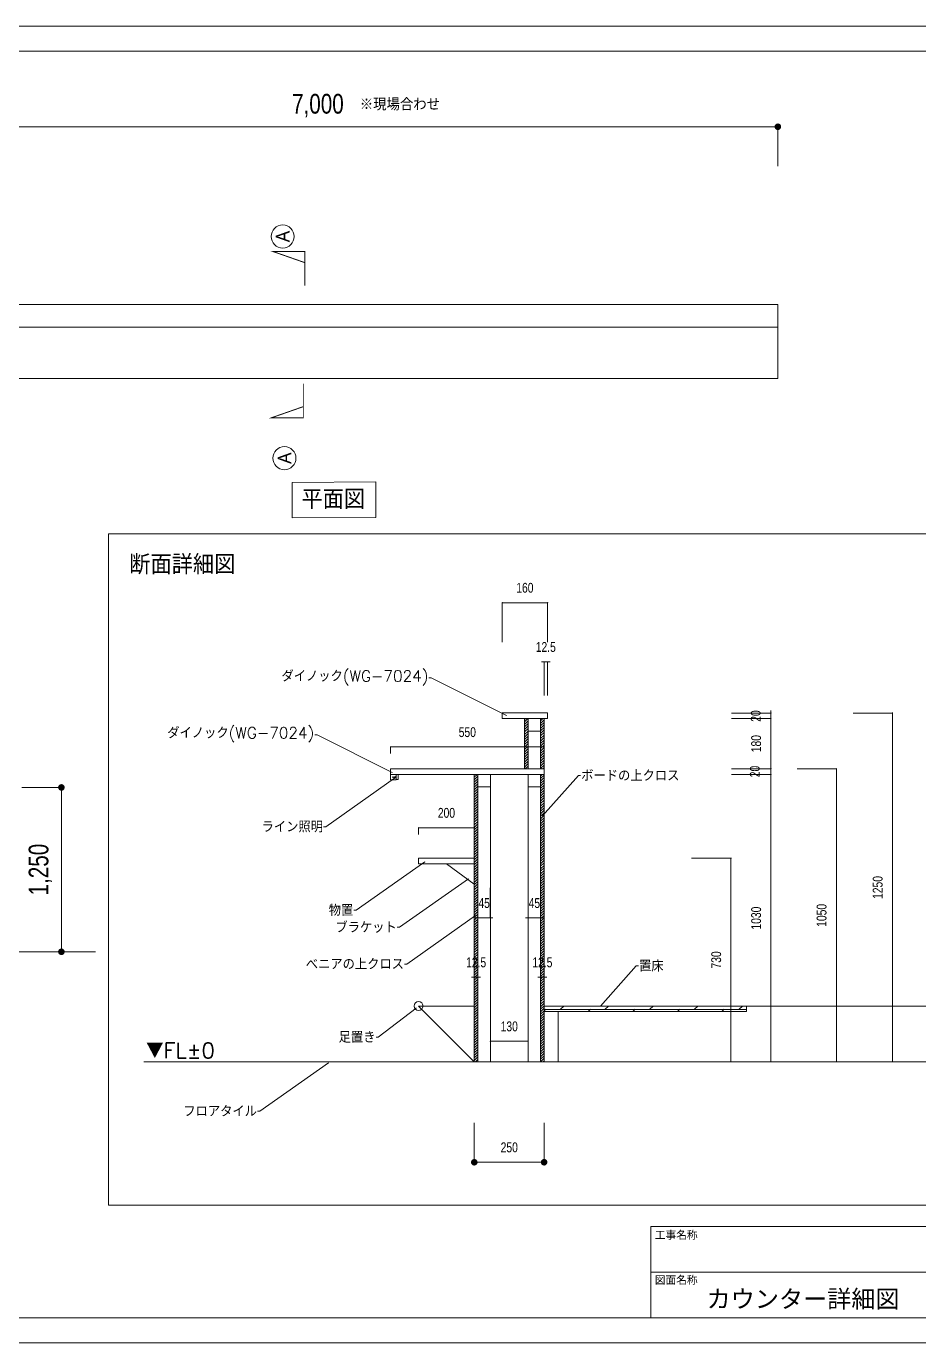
# Model space of a CAD drawing. Header units: millimetres. Extents: x -472210 to 610932, y -1721835 to -571782.
# Drawn here: x 553839 to 560630, y -1708993 to -1698981 of the extents above; entities that cross this region are included whole.
import ezdxf
from ezdxf import colors
from ezdxf.entities.mleader import LeaderData, LeaderLine
from ezdxf.enums import TextEntityAlignment as Align
from ezdxf.math import Vec2, Vec3

# ---------------------------------------------------------------- set-up
doc = ezdxf.new("R2010")
doc.units = ezdxf.units.MM
doc.header["$LTSCALE"] = 400
doc.layers.get('0').update_dxf_attribs({"lineweight": 5})
doc.layers.add('_0-0_0', color=7, linetype='Continuous', lineweight=5)
doc.styles.add('AIDRAW_TXT_STYLE', font='simplex.shx', dxfattribs={"height": 200, "bigfont": 'extfont2.shx'})
doc.styles.add('gothic', font='MS PGothic.ttf', dxfattribs={"width": 0.8})
doc.styles.get("Standard").update_dxf_attribs({"font": 'simplex.shx', "bigfont": 'extfont2.shx'})
doc.styles.add('メイリオ', font='')
doc.styles.add('丸ゴシック', font='HGRSMP.TTF')
doc.styles.get('メイリオ').set_extended_font_data('Meiryo')
doc.dimstyles.new('外構300', dxfattribs={"dimtxt": 150, "dimasz": 50, "dimexe": 0, "dimexo": 200, "dimgap": 75, "dimtad": 1, "dimdec": 0, "dimzin": 12, "dimdsep": 46, "dimlunit": 6, "dimtxsty": 'gothic', "dimblk": 'DOT', "dimcen": 0, "dimclrd": 256, "dimclre": 256, "dimclrt": 256, "dimadec": 0, "dimazin": 0, "dimtfac": 1, "dimtdec": 0, "dimtix": 1, "dimtmove": 2, "dimatfit": 3, "dimldrblk": 'DOT', "dimfxl": 300, "dimfxlon": 1, "dimtolj": 1, "dimtzin": 12, "dimlwd": -1, "dimlwe": -1, "dimarcsym": 0})
pattern_1 = [(45, (-699235.009, 1863419.842), (-9.53145831, 9.53145831), [])]

# ---------------------------------------------------------------- blocks, each defined once
blk = doc.blocks.new('_Dot')
at = {"color": 0, "linetype": 'ByBlock', "lineweight": -2}
blk.add_line((-0.5, 0), (-1, 0), dxfattribs=at)
at = {"color": 0, "linetype": 'ByBlock', "const_width": 0.5}
blk.add_lwpolyline([(-0.25, 0, 1), (0.25, 0, 1)], format="xyb", close=True, dxfattribs=at)
blk = doc.blocks.new('*D375')
at = {"layer": '_0-0_0', "transparency": 16777216}
for p, q in [((553806, -1704770), (554106, -1704770)), ((554106, -1704820), (554106, -1705970)), ((553806, -1706020), (554106, -1706020))]:
    blk.add_line(p, q, dxfattribs=at)
at = {"layer": 'Defpoints', "color": 0, "transparency": 16777216}
for p in [(552776, -1704770), (552776, -1706020), (554106, -1706020)]:
    blk.add_point(p, dxfattribs=at)
at = {"layer": '_0-0_0', "transparency": 16777216, "xscale": 50, "yscale": 50, "zscale": 50}
for p, rotation in [((554106, -1704770), 90), ((554106, -1706020), 270)]:
    blk.add_blockref('_Dot', p, dxfattribs=dict(at, rotation=rotation))
at = {"layer": '_0-0_0', "transparency": 16777216, "insert": (553946, -1705395), "char_height": 150, "attachment_point": 5, "rotation": 90, "style": 'gothic'}
blk.add_mtext('\\A1;1,250', dxfattribs=at)
blk = doc.blocks.new('*D378')
at = {"layer": '_0-0_0', "transparency": 16777216}
for p, q in [((560130, -1704204), (560430, -1704204)), ((560430, -1704214), (560430, -1706847)), ((560130, -1706857), (560430, -1706857))]:
    blk.add_line(p, q, dxfattribs=at)
at = {"layer": 'Defpoints', "color": 0, "transparency": 16777216}
for p in [(557607, -1704204), (557607, -1706857), (560430, -1706857)]:
    blk.add_point(p, dxfattribs=at)
at = {"layer": '_0-0_0', "transparency": 16777216, "xscale": 10, "yscale": 10, "zscale": 10}
for p, rotation in [((560430, -1704204), 90), ((560430, -1706857), 270)]:
    blk.add_blockref('_Dot', p, dxfattribs=dict(at, rotation=rotation))
at = {"layer": '_0-0_0', "transparency": 16777216, "insert": (560318, -1705531), "char_height": 75, "attachment_point": 5, "rotation": 90, "style": 'gothic'}
blk.add_mtext('\\A1;1250', dxfattribs=at)
blk = doc.blocks.new('*D379')
at = {"layer": '_0-0_0', "transparency": 16777216}
for p, q in [((559704, -1704628), (560004, -1704628)), ((560004, -1704638), (560004, -1706847)), ((559704, -1706857), (560004, -1706857))]:
    blk.add_line(p, q, dxfattribs=at)
at = {"layer": 'Defpoints', "color": 0, "transparency": 16777216}
for p in [(558121, -1704628), (558095, -1706857), (560004, -1706857)]:
    blk.add_point(p, dxfattribs=at)
at = {"layer": '_0-0_0', "transparency": 16777216, "xscale": 10, "yscale": 10, "zscale": 10}
for p, rotation in [((560004, -1704628), 90), ((560004, -1706857), 270)]:
    blk.add_blockref('_Dot', p, dxfattribs=dict(at, rotation=rotation))
at = {"layer": '_0-0_0', "transparency": 16777216, "insert": (559891, -1705743), "char_height": 75, "attachment_point": 5, "rotation": 90, "style": 'gothic'}
blk.add_mtext('\\A1;1050', dxfattribs=at)
blk = doc.blocks.new('*D380')
at = {"layer": '_0-0_0', "transparency": 16777216}
for p, q in [((557248, -1707321), (557248, -1707621)), ((557779, -1707321), (557779, -1707621)), ((557729, -1707621), (557298, -1707621))]:
    blk.add_line(p, q, dxfattribs=at)
at = {"layer": 'Defpoints', "color": 0, "transparency": 16777216}
for p in [(557248, -1706531), (557779, -1706531), (557248, -1707621)]:
    blk.add_point(p, dxfattribs=at)
at = {"layer": '_0-0_0', "transparency": 16777216, "xscale": 50, "yscale": 50, "zscale": 50, "rotation": 180}
blk.add_blockref('_Dot', (557248, -1707621), dxfattribs=at)
at = {"layer": '_0-0_0', "transparency": 16777216, "xscale": 50, "yscale": 50, "zscale": 50}
blk.add_blockref('_Dot', (557779, -1707621), dxfattribs=at)
at = {"layer": '_0-0_0', "transparency": 16777216, "insert": (557514, -1707508), "char_height": 75, "attachment_point": 5, "style": 'gothic'}
blk.add_mtext('\\A1;250', dxfattribs=at)
blk = doc.blocks.new('*D382')
at = {"layer": '_0-0_0', "transparency": 16777216}
for p, q in [((557248, -1705913), (557248, -1706213)), ((557275, -1705913), (557275, -1706213)), ((557238, -1706213), (557228, -1706213)), ((557248, -1706213), (557275, -1706213)), ((557285, -1706213), (557295, -1706213))]:
    blk.add_line(p, q, dxfattribs=at)
at = {"layer": 'Defpoints', "color": 0, "transparency": 16777216}
for p in [(557248, -1705505), (557275, -1705505), (557275, -1706213)]:
    blk.add_point(p, dxfattribs=at)
at = {"layer": '_0-0_0', "transparency": 16777216, "xscale": 10, "yscale": 10, "zscale": 10}
blk.add_blockref('_Dot', (557248, -1706213), dxfattribs=at)
at = {"layer": '_0-0_0', "transparency": 16777216, "xscale": 10, "yscale": 10, "zscale": 10, "rotation": 180}
blk.add_blockref('_Dot', (557275, -1706213), dxfattribs=at)
at = {"layer": '_0-0_0', "transparency": 16777216, "insert": (557262, -1706101), "char_height": 75, "attachment_point": 5, "style": 'gothic'}
blk.add_mtext('\\A1;12.5', dxfattribs=at)
blk = doc.blocks.new('*D383')
at = {"layer": '_0-0_0', "transparency": 16777216}
for p, q in [((557752, -1705913), (557752, -1706213)), ((557779, -1705913), (557779, -1706213)), ((557742, -1706213), (557732, -1706213)), ((557752, -1706213), (557779, -1706213)), ((557789, -1706213), (557799, -1706213))]:
    blk.add_line(p, q, dxfattribs=at)
at = {"layer": 'Defpoints', "color": 0, "transparency": 16777216}
for p in [(557752, -1705505), (557779, -1705505), (557779, -1706213)]:
    blk.add_point(p, dxfattribs=at)
at = {"layer": '_0-0_0', "transparency": 16777216, "xscale": 10, "yscale": 10, "zscale": 10}
blk.add_blockref('_Dot', (557752, -1706213), dxfattribs=at)
at = {"layer": '_0-0_0', "transparency": 16777216, "xscale": 10, "yscale": 10, "zscale": 10, "rotation": 180}
blk.add_blockref('_Dot', (557779, -1706213), dxfattribs=at)
at = {"layer": '_0-0_0', "transparency": 16777216, "insert": (557766, -1706101), "char_height": 75, "attachment_point": 5, "style": 'gothic'}
blk.add_mtext('\\A1;12.5', dxfattribs=at)
blk = doc.blocks.new('*D384')
at = {"layer": '_0-0_0', "transparency": 16777216}
for p, q in [((557275, -1705534), (557275, -1705763)), ((557370, -1705534), (557370, -1705763)), ((557265, -1705763), (557255, -1705763)), ((557275, -1705763), (557370, -1705763)), ((557380, -1705763), (557390, -1705763))]:
    blk.add_line(p, q, dxfattribs=at)
at = {"layer": 'Defpoints', "color": 0, "transparency": 16777216}
for p in [(557275, -1705334), (557370, -1705334), (557370, -1705763)]:
    blk.add_point(p, dxfattribs=at)
at = {"layer": '_0-0_0', "transparency": 16777216, "xscale": 10, "yscale": 10, "zscale": 10}
blk.add_blockref('_Dot', (557275, -1705763), dxfattribs=at)
at = {"layer": '_0-0_0', "transparency": 16777216, "xscale": 10, "yscale": 10, "zscale": 10, "rotation": 180}
blk.add_blockref('_Dot', (557370, -1705763), dxfattribs=at)
at = {"layer": '_0-0_0', "transparency": 16777216, "insert": (557323, -1705650), "char_height": 75, "attachment_point": 5, "style": 'gothic'}
blk.add_mtext('\\A1;45', dxfattribs=at)
blk = doc.blocks.new('*D385')
at = {"layer": '_0-0_0', "transparency": 16777216}
for p, q in [((557657, -1705534), (557657, -1705763)), ((557752, -1705534), (557752, -1705763)), ((557647, -1705763), (557637, -1705763)), ((557657, -1705763), (557752, -1705763)), ((557762, -1705763), (557772, -1705763))]:
    blk.add_line(p, q, dxfattribs=at)
at = {"layer": 'Defpoints', "color": 0, "transparency": 16777216}
for p in [(557657, -1705334), (557752, -1705334), (557752, -1705763)]:
    blk.add_point(p, dxfattribs=at)
at = {"layer": '_0-0_0', "transparency": 16777216, "xscale": 10, "yscale": 10, "zscale": 10}
blk.add_blockref('_Dot', (557657, -1705763), dxfattribs=at)
at = {"layer": '_0-0_0', "transparency": 16777216, "xscale": 10, "yscale": 10, "zscale": 10, "rotation": 180}
blk.add_blockref('_Dot', (557752, -1705763), dxfattribs=at)
at = {"layer": '_0-0_0', "transparency": 16777216, "insert": (557705, -1705650), "char_height": 75, "attachment_point": 5, "style": 'gothic'}
blk.add_mtext('\\A1;45', dxfattribs=at)
blk = doc.blocks.new('*D386')
at = {"layer": '_0-0_0', "transparency": 16777216}
blk.add_line((557380, -1706701), (557647, -1706701), dxfattribs=at)
at = {"layer": 'Defpoints', "color": 0, "transparency": 16777216}
for p in [(557657, -1706701), (557370, -1706857), (557657, -1706857)]:
    blk.add_point(p, dxfattribs=at)
at = {"layer": '_0-0_0', "transparency": 16777216, "xscale": 10, "yscale": 10, "zscale": 10, "rotation": 180}
blk.add_blockref('_Dot', (557370, -1706701), dxfattribs=at)
at = {"layer": '_0-0_0', "transparency": 16777216, "xscale": 10, "yscale": 10, "zscale": 10}
blk.add_blockref('_Dot', (557657, -1706701), dxfattribs=at)
at = {"layer": '_0-0_0', "transparency": 16777216, "insert": (557514, -1706588), "char_height": 75, "attachment_point": 5, "style": 'gothic'}
blk.add_mtext('\\A1;130', dxfattribs=at)
blk = doc.blocks.new('*D381')
at = {"layer": '_0-0_0', "transparency": 16777216}
for p, q in [((557769, -1703815), (557759, -1703815)), ((557779, -1703930), (557779, -1703815)), ((557779, -1703815), (557806, -1703815)), ((557806, -1703930), (557806, -1703815)), ((557816, -1703815), (557826, -1703815))]:
    blk.add_line(p, q, dxfattribs=at)
at = {"layer": 'Defpoints', "color": 0, "transparency": 16777216}
for p in [(557806, -1703815), (557779, -1704130), (557806, -1704130)]:
    blk.add_point(p, dxfattribs=at)
at = {"layer": '_0-0_0', "transparency": 16777216, "xscale": 10, "yscale": 10, "zscale": 10}
blk.add_blockref('_Dot', (557779, -1703815), dxfattribs=at)
at = {"layer": '_0-0_0', "transparency": 16777216, "xscale": 10, "yscale": 10, "zscale": 10, "rotation": 180}
blk.add_blockref('_Dot', (557806, -1703815), dxfattribs=at)
at = {"layer": '_0-0_0', "transparency": 16777216, "insert": (557792, -1703702), "char_height": 75, "attachment_point": 5, "style": 'gothic'}
blk.add_mtext('\\A1;12.5', dxfattribs=at)
blk = doc.blocks.new('*D387')
at = {"layer": '_0-0_0', "transparency": 16777216}
for p, q in [((559205, -1704204), (559505, -1704204)), ((559205, -1704246), (559505, -1704246)), ((559505, -1704194), (559505, -1704184)), ((559505, -1704204), (559505, -1704246)), ((559505, -1704256), (559505, -1704266))]:
    blk.add_line(p, q, dxfattribs=at)
at = {"layer": 'Defpoints', "color": 0, "transparency": 16777216}
for p in [(557319, -1704204), (557319, -1704246), (559505, -1704246)]:
    blk.add_point(p, dxfattribs=at)
at = {"layer": '_0-0_0', "transparency": 16777216, "xscale": 10, "yscale": 10, "zscale": 10}
for p, rotation in [((559505, -1704204), 270), ((559505, -1704246), 90)]:
    blk.add_blockref('_Dot', p, dxfattribs=dict(at, rotation=rotation))
at = {"layer": '_0-0_0', "transparency": 16777216, "insert": (559390, -1704227), "char_height": 75, "attachment_point": 5, "rotation": 90, "style": 'gothic'}
blk.add_mtext('\\A1;20', dxfattribs=at)
blk = doc.blocks.new('*D388')
at = {"layer": '_0-0_0', "transparency": 16777216}
for p, q in [((559205, -1704246), (559505, -1704246)), ((559505, -1704256), (559505, -1704618)), ((559205, -1704628), (559505, -1704628))]:
    blk.add_line(p, q, dxfattribs=at)
at = {"layer": 'Defpoints', "color": 0, "transparency": 16777216}
for p in [(557319, -1704246), (557266, -1704628), (559505, -1704628)]:
    blk.add_point(p, dxfattribs=at)
at = {"layer": '_0-0_0', "transparency": 16777216, "xscale": 10, "yscale": 10, "zscale": 10}
for p, rotation in [((559505, -1704246), 90), ((559505, -1704628), 270)]:
    blk.add_blockref('_Dot', p, dxfattribs=dict(at, rotation=rotation))
at = {"layer": '_0-0_0', "transparency": 16777216, "insert": (559393, -1704437), "char_height": 75, "attachment_point": 5, "rotation": 90, "style": 'gothic'}
blk.add_mtext('\\A1;180', dxfattribs=at)
blk = doc.blocks.new('*D389')
at = {"layer": '_0-0_0', "transparency": 16777216}
for p, q in [((559205, -1704628), (559505, -1704628)), ((559505, -1704618), (559505, -1704608)), ((559505, -1704628), (559505, -1704671)), ((559205, -1704671), (559505, -1704671)), ((559505, -1704681), (559505, -1704691))]:
    blk.add_line(p, q, dxfattribs=at)
at = {"layer": 'Defpoints', "color": 0, "transparency": 16777216}
for p in [(557266, -1704628), (557279, -1704671), (559505, -1704671)]:
    blk.add_point(p, dxfattribs=at)
at = {"layer": '_0-0_0', "transparency": 16777216, "xscale": 10, "yscale": 10, "zscale": 10}
for p, rotation in [((559505, -1704628), 270), ((559505, -1704671), 90)]:
    blk.add_blockref('_Dot', p, dxfattribs=dict(at, rotation=rotation))
at = {"layer": '_0-0_0', "transparency": 16777216, "insert": (559383, -1704649), "char_height": 75, "attachment_point": 5, "rotation": 90, "style": 'gothic'}
blk.add_mtext('\\A1;20', dxfattribs=at)
blk = doc.blocks.new('*D390')
at = {"layer": '_0-0_0', "transparency": 16777216}
for p, q in [((559205, -1704671), (559505, -1704671)), ((559505, -1704681), (559505, -1706847)), ((559205, -1706857), (559505, -1706857))]:
    blk.add_line(p, q, dxfattribs=at)
at = {"layer": 'Defpoints', "color": 0, "transparency": 16777216}
for p in [(557279, -1704671), (557293, -1706857), (559505, -1706857)]:
    blk.add_point(p, dxfattribs=at)
at = {"layer": '_0-0_0', "transparency": 16777216, "xscale": 10, "yscale": 10, "zscale": 10}
for p, rotation in [((559505, -1704671), 90), ((559505, -1706857), 270)]:
    blk.add_blockref('_Dot', p, dxfattribs=dict(at, rotation=rotation))
at = {"layer": '_0-0_0', "transparency": 16777216, "insert": (559393, -1705764), "char_height": 75, "attachment_point": 5, "rotation": 90, "style": 'gothic'}
blk.add_mtext('\\A1;1030', dxfattribs=at)
blk = doc.blocks.new('丸記号')
at = {"transparency": 16777216}
blk.add_circle((0, 0), 125, dxfattribs=at)
at = {"transparency": 16777216, "style": '丸ゴシック'}
blk.add_attdef('記号', text='', height=150, dxfattribs=at).set_placement((0, 0), align=Align.MIDDLE)
blk = doc.blocks.new('*D391')
at = {"layer": '_0-0_0', "transparency": 16777216}
for p, q in [((557461, -1703665), (557461, -1703365)), ((557796, -1703365), (557471, -1703365)), ((557806, -1703665), (557806, -1703365))]:
    blk.add_line(p, q, dxfattribs=at)
at = {"layer": 'Defpoints', "color": 0, "transparency": 16777216}
for p in [(557461, -1703365), (557461, -1704204), (557806, -1704204)]:
    blk.add_point(p, dxfattribs=at)
at = {"layer": '_0-0_0', "transparency": 16777216, "xscale": 10, "yscale": 10, "zscale": 10, "rotation": 180}
blk.add_blockref('_Dot', (557461, -1703365), dxfattribs=at)
at = {"layer": '_0-0_0', "transparency": 16777216, "xscale": 10, "yscale": 10, "zscale": 10}
blk.add_blockref('_Dot', (557806, -1703365), dxfattribs=at)
at = {"layer": '_0-0_0', "transparency": 16777216, "insert": (557633, -1703252), "char_height": 75, "attachment_point": 5, "style": 'gothic'}
blk.add_mtext('\\A1;160', dxfattribs=at)
blk = doc.blocks.new('*D392')
at = {"layer": '_0-0_0', "transparency": 16777216}
for p, q in [((558901, -1705308), (559201, -1705308)), ((559201, -1705318), (559201, -1706847)), ((558901, -1706857), (559201, -1706857))]:
    blk.add_line(p, q, dxfattribs=at)
at = {"layer": 'Defpoints', "color": 0, "transparency": 16777216}
for p in [(557248, -1705308), (557248, -1706857), (559201, -1706857)]:
    blk.add_point(p, dxfattribs=at)
at = {"layer": '_0-0_0', "transparency": 16777216, "xscale": 10, "yscale": 10, "zscale": 10}
for p, rotation in [((559201, -1705308), 90), ((559201, -1706857), 270)]:
    blk.add_blockref('_Dot', p, dxfattribs=dict(at, rotation=rotation))
at = {"layer": '_0-0_0', "transparency": 16777216, "insert": (559089, -1706082), "char_height": 75, "attachment_point": 5, "rotation": 90, "style": 'gothic'}
blk.add_mtext('\\A1;730', dxfattribs=at)
blk = doc.blocks.new('*D393')
at = {"layer": '_0-0_0', "transparency": 16777216}
for p, q in [((556611, -1704512), (556611, -1704462)), ((556621, -1704462), (557769, -1704462)), ((557779, -1704512), (557779, -1704462))]:
    blk.add_line(p, q, dxfattribs=at)
at = {"layer": 'Defpoints', "color": 0, "transparency": 16777216}
for p in [(557779, -1704462), (556611, -1706423), (557779, -1706423)]:
    blk.add_point(p, dxfattribs=at)
at = {"layer": '_0-0_0', "transparency": 16777216, "xscale": 10, "yscale": 10, "zscale": 10, "rotation": 180}
blk.add_blockref('_Dot', (556611, -1704462), dxfattribs=at)
at = {"layer": '_0-0_0', "transparency": 16777216, "xscale": 10, "yscale": 10, "zscale": 10}
blk.add_blockref('_Dot', (557779, -1704462), dxfattribs=at)
at = {"layer": '_0-0_0', "transparency": 16777216, "insert": (557195, -1704350), "char_height": 75, "attachment_point": 5, "style": 'gothic'}
blk.add_mtext('\\A1;550', dxfattribs=at)
blk = doc.blocks.new('*D394')
at = {"layer": '_0-0_0', "transparency": 16777216}
for p, q in [((556824, -1705127), (556824, -1705077)), ((556834, -1705077), (557238, -1705077)), ((557248, -1705127), (557248, -1705077))]:
    blk.add_line(p, q, dxfattribs=at)
at = {"layer": 'Defpoints', "color": 0, "transparency": 16777216}
for p in [(557248, -1705077), (556824, -1706161), (557248, -1706161)]:
    blk.add_point(p, dxfattribs=at)
at = {"layer": '_0-0_0', "transparency": 16777216, "xscale": 10, "yscale": 10, "zscale": 10, "rotation": 180}
blk.add_blockref('_Dot', (556824, -1705077), dxfattribs=at)
at = {"layer": '_0-0_0', "transparency": 16777216, "xscale": 10, "yscale": 10, "zscale": 10}
blk.add_blockref('_Dot', (557248, -1705077), dxfattribs=at)
at = {"layer": '_0-0_0', "transparency": 16777216, "insert": (557036, -1704964), "char_height": 75, "width": 184.43, "attachment_point": 5, "style": 'gothic'}
blk.add_mtext('\\A1;200', dxfattribs=at)
blk = doc.blocks.new('*D395')
at = {"transparency": 16777216}
for p, q in [((552558, -1700045), (552558, -1699745)), ((552608, -1699745), (559508, -1699745)), ((559558, -1700045), (559558, -1699745))]:
    blk.add_line(p, q, dxfattribs=at)
at = {"layer": 'Defpoints', "color": 0, "transparency": 16777216}
for p in [(559558, -1699745), (552558, -1701097), (559558, -1701097)]:
    blk.add_point(p, dxfattribs=at)
at = {"transparency": 16777216, "xscale": 50, "yscale": 50, "zscale": 50, "rotation": 180}
blk.add_blockref('_Dot', (552558, -1699745), dxfattribs=at)
at = {"transparency": 16777216, "xscale": 50, "yscale": 50, "zscale": 50}
blk.add_blockref('_Dot', (559558, -1699745), dxfattribs=at)
at = {"transparency": 16777216, "insert": (556058, -1699584), "char_height": 150, "attachment_point": 5, "style": 'gothic'}
blk.add_mtext('\\A1;7,000', dxfattribs=at)

msp = doc.modelspace()

# ---------------------------------------------------------------- hatches: boundary and pattern name
at = {"layer": '_0-0_0'}
h = msp.add_hatch(dxfattribs=at)
h.set_pattern_fill('ANSI31', color=256, scale=4.245517)
h.set_pattern_definition(pattern_1)
h.paths.add_polyline_path([(557656.92, -1704246.29), (557630.38, -1704246.29), (557630.38, -1704628.39), (557656.92, -1704628.39)])
h.paths.add_polyline_path([(557778.98, -1704246.29), (557752.44, -1704246.29), (557752.44, -1704628.39), (557778.98, -1704628.39)])
h = msp.add_hatch(dxfattribs=at)
h.set_pattern_fill('ANSI31', color=256, scale=4.245517)
h.set_pattern_definition(pattern_1)
h.paths.add_polyline_path([(557274.82, -1704670.84), (557248.29, -1704670.84), (557248.29, -1706857.28), (557274.82, -1706857.28)])
h.paths.add_polyline_path([(557778.98, -1704670.84), (557752.44, -1704670.84), (557752.44, -1706857.28), (557778.98, -1706857.28)])
h = msp.add_hatch(dxfattribs=at)
h.set_pattern_fill('DOLMIT', color=256, scale=4.457793)
h.set_pattern_definition([(0, (-699235.009, 1863419.842), (0, 28.306987), []), (45, (-699235.01, 1863419.84), (-56.6139354, 56.6139354), [40.032125, -80.0642498])])
h.paths.add_polyline_path([(559318.75, -1706432.73), (557778.98, -1706432.73), (557778.98, -1706475.19), (557885.11, -1706475.19), (559318.75, -1706475.19)])

# ---------------------------------------------------------------- linework, layer by layer
for p, q in [((552558.38, -1701096.75), (559558.38, -1701096.75)), ((559558.38, -1701096.75), (559558.38, -1701659.25)), ((552558.38, -1701269.25), (559558.38, -1701269.25)), ((552558.38, -1701659.25), (559558.38, -1701659.25))]:
    msp.add_line(p, q)
for points in [[(548635.74, -1698981.06), (548635.74, -1708993.22), (562794.34, -1708993.22), (562794.34, -1698981.06)], [(548635.74, -1698981.06), (548635.74, -1708993.22), (562794.34, -1708993.22), (562794.34, -1698981.06)], [(548832.46, -1708803.54), (562597.63, -1708803.54), (562597.63, -1699170.74), (548832.46, -1699170.74)], [(548832.46, -1708803.54), (562597.63, -1708803.54), (562597.63, -1699170.74), (548832.46, -1699170.74)], [(554463.88, -1702840.98), (562456.49, -1702840.98), (562456.49, -1707946.59), (554463.88, -1707946.59)], [(561785.91, -1708109.91), (558591.36, -1708109.91), (558591.36, -1708456.73), (561785.91, -1708456.73)], [(561785.91, -1708456.73), (558591.36, -1708456.73), (558591.36, -1708803.54), (561785.91, -1708803.54)]]:
    msp.add_lwpolyline(points, close=True)
for p, q in [((557778.98, -1703814.83), (557778.98, -1704070.02)), ((557805.51, -1703814.83), (557805.51, -1704070.02)), ((557492.4, -1704203.84), (557460.56, -1704203.84)), ((557460.56, -1704203.84), (557778.98, -1704203.84)), ((557778.98, -1704203.84), (557460.56, -1704203.84)), ((557460.56, -1704203.84), (557460.56, -1704246.29)), ((557460.56, -1704246.29), (557778.98, -1704246.29)), ((557630.38, -1704628.39), (557630.38, -1704246.29)), ((557656.92, -1704628.39), (557656.92, -1704246.29)), ((557656.92, -1704246.29), (557656.92, -1704341.81)), ((557752.44, -1704628.39), (557752.44, -1704246.29)), ((557778.98, -1704203.84), (557805.51, -1704203.84)), ((557778.98, -1704628.39), (557778.98, -1704246.29)), ((557805.51, -1704246.29), (557778.98, -1704246.29)), ((557805.51, -1704203.84), (557805.51, -1704246.29)), ((557656.92, -1704341.81), (557752.44, -1704341.81)), ((556611.46, -1704670.84), (556611.46, -1704628.39)), ((556611.46, -1704628.39), (556855.58, -1704628.39)), ((557778.98, -1704628.39), (556855.58, -1704628.39)), ((557778.98, -1704628.39), (556855.58, -1704628.39)), ((557492.4, -1704628.39), (557778.98, -1704628.39)), ((557778.98, -1706857.28), (557778.98, -1704628.39)), ((556611.46, -1704670.84), (556611.46, -1704713.3)), ((557248.29, -1704670.84), (556611.46, -1704670.84)), ((556611.46, -1704713.3), (556653.91, -1704713.3)), ((556622.83, -1704691.93), (556627.3, -1704688.72)), ((556654.67, -1704691.93), (556622.83, -1704691.93)), ((556627.3, -1704688.72), (556632.22, -1704695.76)), ((556632.22, -1704695.76), (556635.7, -1704688.72)), ((556635.7, -1704688.72), (556639.4, -1704696.74)), ((556639.4, -1704696.74), (556643.19, -1704685.85)), ((556643.19, -1704685.85), (556645.92, -1704698.56)), ((556645.92, -1704698.56), (556651.29, -1704683.13)), ((556651.29, -1704683.13), (556654.67, -1704691.93)), ((556653.91, -1704713.3), (556653.91, -1704670.84)), ((556653.91, -1704710.63), (556668.24, -1704710.63)), ((556654.67, -1704683.88), (556654.67, -1704699.98)), ((556668.24, -1704710.63), (556668.24, -1704670.84)), ((556855.58, -1704670.84), (557778.98, -1704670.84)), ((557492.4, -1704670.84), (556855.58, -1704670.84)), ((557492.4, -1704670.84), (556961.71, -1704670.84)), ((557492.4, -1704670.84), (557173.99, -1704670.84)), ((557248.29, -1706857.28), (557248.29, -1704670.84)), ((557248.29, -1704670.84), (557248.29, -1705307.67)), ((557274.82, -1706857.28), (557274.82, -1704670.84)), ((557274.82, -1704766.37), (557370.34, -1704766.37)), ((557370.34, -1706857.28), (557370.34, -1704670.84)), ((557656.92, -1706857.28), (557656.92, -1704670.84)), ((557656.92, -1704766.37), (557752.44, -1704766.37)), ((557752.44, -1706857.28), (557752.44, -1704670.84)), ((557248.29, -1705307.67), (556823.73, -1705307.67)), ((556823.73, -1705307.67), (556823.73, -1705350.13)), ((556823.73, -1705350.13), (557248.29, -1705350.13)), ((557036.01, -1705350.13), (557248.29, -1705505.29)), ((549079.8, -1706020.37), (554364.91, -1706020.37)), ((557248.29, -1706432.73), (556823.73, -1706432.73)), ((556823.73, -1706432.73), (557248.29, -1706857.28)), ((557248.29, -1706857.28), (557248.29, -1706432.73)), ((557778.98, -1706857.28), (557778.98, -1706432.73)), ((557778.98, -1706432.73), (559318.75, -1706432.73)), ((559318.75, -1706432.73), (562198.94, -1706432.73)), ((559318.75, -1706475.19), (559318.75, -1706432.73)), ((557778.98, -1706475.19), (559318.75, -1706475.19)), ((557778.98, -1706475.19), (557885.11, -1706475.19)), ((557885.11, -1706475.19), (557885.11, -1706857.28)), ((554734.09, -1706857.28), (562198.94, -1706857.28))]:
    msp.add_line(p, q, dxfattribs=at)
at = {"layer": '_0-0_0', "const_width": 7.02}
for points in [[(555957.68, -1700953.44), (555957.68, -1700693.76), (555716.02, -1700693.76), (555957.68, -1700778.27)], [(555947.1, -1701698.43), (555947.1, -1701958.1), (555705.43, -1701958.1), (555947.1, -1701873.6)]]:
    msp.add_lwpolyline(points, dxfattribs=at)
at = {"layer": '_0-0_0'}
for points in [[(555861.02, -1702449.56), (556498.88, -1702446.39), (556498.88, -1702716.73), (555861.02, -1702719.89)], [(557248.29, -1704670.84), (557274.82, -1704670.84), (557274.82, -1706857.28), (557248.29, -1706857.28)], [(557752.44, -1706857.28), (557778.98, -1706857.28), (557778.98, -1704670.84), (557752.44, -1704670.84)]]:
    msp.add_lwpolyline(points, close=True, dxfattribs=at)
msp.add_circle((556823.73, -1706432.73), 33.96, dxfattribs=at)

# ---------------------------------------------------------------- block references
ref = msp.add_blockref('丸記号', (555789.92, -1700579.64), dxfattribs=dict(at, xscale=-0.7015402057886528, yscale=0.7015402057886528, zscale=0.7015402057886528, rotation=90))
ref.add_attrib('記号', 'A', dxfattribs={"layer": '0', "height": 105.23, "rotation": 90, "style": 'メイリオ'}).set_placement((555789.92, -1700579.64), align=Align.MIDDLE)
ref = msp.add_blockref('丸記号', (555803.53, -1702265.67), dxfattribs=dict(at, xscale=0.7015402057886528, yscale=0.7015402057886528, zscale=0.7015402057886528, rotation=90))
ref.add_attrib('記号', 'A', dxfattribs={"layer": '0', "height": 105.23, "rotation": 90, "style": 'メイリオ'}).set_placement((555803.53, -1702265.67), align=Align.MIDDLE)

# ---------------------------------------------------------------- texts
at = {"style": 'メイリオ'}
for s, height, p in [('工事名称', 59.795, (558621.25, -1708204.09)), ('図面名称', 59.795, (558621.25, -1708546.42)), ('カウンター詳細図', 134.539, (559015.82, -1708728.02))]:
    msp.add_text(s, height=height, dxfattribs=at).set_placement(p)
at = {"layer": '_0-0_0', "style": 'AIDRAW_TXT_STYLE'}
for s, height, p in [('※現場合わせ', 92.603, (556376.63, -1699621.04)), ('平面図', 146.796, (555932.54, -1702652.15)), ('断面詳細図', 146.796, (554622.56, -1703148.23)), ('▼FL±0', 118.728, (554751.78, -1706830.48))]:
    msp.add_text(s, height=height, dxfattribs=at).set_placement(p)

# ---------------------------------------------------------------- dimensions: what is measured, and where the dimension line sits
dim = msp.add_linear_dim(base=(559558.38, -1699744.72), p1=(552558.38, -1701096.75), p2=(559558.38, -1701096.75), dimstyle='外構300')
dim.commit()
dim.dimension.update_dxf_attribs({"geometry": '*D395', "text_midpoint": (556058.38, -1699584.5)})
at = {"layer": '_0-0_0'}
for base, p1, p2, text, override, picture, middle in [((557460.56, -1703364.61), (557805.51, -1704203.84), (557460.56, -1704203.84), '160', {"dimtxt": 75, "dimasz": 10, "dimdec": 1}, '*D391', (557633.04, -1703252.11)), ((557805.51, -1703814.83), (557778.98, -1704130.35), (557805.51, -1704130.35), '12.5', {"dimtxt": 75, "dimasz": 10, "dimdec": 1}, '*D381', (557792.24, -1703702.33)), ((557778.98, -1704462.23), (556611.46, -1706423.41), (557778.98, -1706423.41), '550', {"dimtxt": 75, "dimasz": 10, "dimdec": 1, "dimfxl": 50}, '*D393', (557195.22, -1704349.73)), ((557248.29, -1705076.96), (556823.73, -1706161.22), (557248.29, -1706161.22), '200', {"dimtxt": 75, "dimasz": 10, "dimdec": 1, "dimfxl": 50}, '*D394', (557036.01, -1704964.46)), ((557370.34, -1705762.88), (557274.82, -1705333.75), (557370.34, -1705333.75), '45', {"dimtxt": 75, "dimasz": 10, "dimdec": 1}, '*D384', (557322.58, -1705650.38)), ((557752.44, -1705762.88), (557656.92, -1705333.75), (557752.44, -1705333.75), '45', {"dimtxt": 75, "dimasz": 10, "dimdec": 1}, '*D385', (557704.68, -1705650.38)), ((557274.82, -1706213.04), (557248.29, -1705505.29), (557274.82, -1705505.29), '12.5', {"dimtxt": 75, "dimasz": 10, "dimdec": 1}, '*D382', (557261.55, -1706100.54)), ((557778.98, -1706213.04), (557752.44, -1705505.29), (557778.98, -1705505.29), '12.5', {"dimtxt": 75, "dimasz": 10, "dimdec": 1, "dimrnd": 0, "dimzin": 12}, '*D383', (557765.71, -1706100.54)), ((557248.29, -1707620.58), (557778.98, -1706531.33), (557248.29, -1706531.33), '250', {"dimtxt": 75}, '*D380', (557513.63, -1707508.08)), ((557656.92, -1706700.59), (557370.34, -1706857.28), (557656.92, -1706857.28), '130', {"dimtxt": 75, "dimasz": 10, "dimdec": 1}, '*D386', (557513.63, -1706588.09))]:
    dim = msp.add_linear_dim(base=base, p1=p1, p2=p2, text=text, dimstyle='外構300', override=override, dxfattribs=at)
    dim.commit()
    dim.dimension.update_dxf_attribs({"geometry": picture, "text_midpoint": middle})
for base, p1, p2, text, picture, middle in [((559505.38, -1704628.39), (557319.05, -1704246.29), (557265.98, -1704628.39), '180', '*D388', (559392.88, -1704437.34)), ((560430.48, -1706857.28), (557606.95, -1704203.84), (557606.95, -1706857.28), '1250', '*D378', (560317.98, -1705530.56)), ((559505.38, -1706857.28), (557279.24, -1704670.84), (557292.51, -1706857.28), '1030', '*D390', (559392.88, -1705764.06)), ((560003.91, -1706857.28), (558121.32, -1704628.39), (558094.79, -1706857.28), '1050', '*D379', (559891.41, -1705742.84)), ((559201.28, -1706857.28), (557248.29, -1705307.67), (557248.29, -1706857.28), '730', '*D392', (559088.78, -1706082.48))]:
    dim = msp.add_linear_dim(base=base, p1=p1, p2=p2, angle=90, text=text, dimstyle='外構300', override={"dimtxt": 75, "dimasz": 10, "dimdec": 1}, dxfattribs=at)
    dim.commit()
    dim.dimension.update_dxf_attribs({"geometry": picture, "text_midpoint": middle})
for base, p1, p2, picture, middle in [((559505.38, -1704246.29), (557319.05, -1704203.84), (557319.05, -1704246.29), '*D387', (559389.72, -1704226.86)), ((559505.38, -1704670.84), (557265.98, -1704628.39), (557279.24, -1704670.84), '*D389', (559383.1, -1704649.48))]:
    dim = msp.add_linear_dim(base=base, p1=p1, p2=p2, angle=90, text='20', dimstyle='外構300', override={"dimtxt": 75, "dimasz": 10, "dimdec": 1}, dxfattribs=at)
    dim.commit()
    dim.dimension.update_dxf_attribs({"geometry": picture, "text_midpoint": middle, "dimtype": 160})
dim = msp.add_linear_dim(base=(554106.1, -1706020.37), p1=(552775.98, -1704770.37), p2=(552775.98, -1706020.37), angle=90, dimstyle='外構300', dxfattribs=at)
dim.commit()
dim.dimension.update_dxf_attribs({"geometry": '*D375', "text_midpoint": (553945.87, -1705395.37)})

# ---------------------------------------------------------------- leaders
ml = msp.add_multileader_mtext('Standard', dxfattribs=at)
ml.set_content('ダイノック(WG-7024)', color=256)
ml.set_leader_properties(lineweight=0)
ml.build(insert=Vec2(0, 0))
ml.multileader.update_dxf_attribs({"arrow_head_size": 8.49})
ctx = ml.context
ctx.base_point, ctx.char_height, ctx.arrow_head_size, ctx.landing_gap_size, ctx.plane_origin = Vec3(555689.88, -1703936.99), 84.9103, 8.49, 4.25, Vec3(556232.71, -1705373.83)
ctx.text_align_type = 2
notes = []
notes.append((ctx, [(0, (1, 1, 0), (556920.27, -1703936.99), (-1, 0), 16.98, [(0, [(557499.67, -1704227.83)], 0, [])])]))
ctx.mtext.insert, ctx.mtext.width, ctx.mtext.alignment, ctx.mtext.flow_direction = Vec3(556899.04, -1703880.38), 2086.9924, 3, 5
ml = msp.add_multileader_mtext('Standard', dxfattribs=at)
ml.set_content('ダイノック(WG-7024)', color=256)
ml.set_leader_properties(lineweight=0)
ml.build(insert=Vec2(0, 0))
ml.multileader.update_dxf_attribs({"arrow_head_size": 8.49})
ctx = ml.context
ctx.base_point, ctx.char_height, ctx.arrow_head_size, ctx.landing_gap_size, ctx.plane_origin = Vec3(554821.05, -1704368.9), 84.9103, 8.49, 4.25, Vec3(555363.88, -1705805.74)
ctx.text_align_type = 2
notes.append((ctx, [(0, (1, 1, 0), (556051.44, -1704368.9), (-1, 0), 16.98, [(0, [(556630.85, -1704659.74)], 0, [])])]))
ctx.mtext.insert, ctx.mtext.width, ctx.mtext.alignment, ctx.mtext.flow_direction = Vec3(556030.22, -1704312.29), 2086.9924, 3, 5
ml = msp.add_multileader_mtext('Standard', dxfattribs=at)
ml.set_content('ボードの上クロス', color=256)
ml.set_leader_properties(lineweight=0)
ml.build(insert=Vec2(0, 0))
ml.multileader.update_dxf_attribs({"arrow_head_size": 8.49})
ctx = ml.context
ctx.base_point, ctx.char_height, ctx.arrow_head_size, ctx.landing_gap_size, ctx.plane_origin = Vec3(558057.37, -1704680.08), 84.91, 8.49, 4.25, Vec3(557876.44, -1706116.93)
notes.append((ctx, [(1, (1, 1, 0), (558040.39, -1704680.08), (1, 0), 16.98, [(0, [(557762.38, -1704992.96)], 0, [])])]))
ctx.mtext.insert, ctx.mtext.width, ctx.mtext.flow_direction = Vec3(558061.62, -1704637.63), 2086.9924, 5
ml = msp.add_multileader_mtext('Standard', dxfattribs=at)
ml.set_content('ライン照明', color=256)
ml.set_leader_properties(lineweight=0)
ml.build(insert=Vec2(0, 0))
ml.multileader.update_dxf_attribs({"arrow_head_size": 8.49})
ctx = ml.context
ctx.base_point, ctx.char_height, ctx.arrow_head_size, ctx.landing_gap_size, ctx.plane_origin = Vec3(555611.08, -1705069.09), 84.91, 8.49, 4.25, Vec3(555430.15, -1706505.94)
ctx.text_align_type = 2
notes.append((ctx, [(0, (1, 1, 0), (556117.71, -1705069.09), (-1, 0), 16.98, [(0, [(556648.24, -1704695.11)], 0, [])])]))
ctx.mtext.insert, ctx.mtext.width, ctx.mtext.alignment, ctx.mtext.flow_direction = Vec3(556096.49, -1705026.64), 2086.9924, 3, 5
ml = msp.add_multileader_mtext('Standard', dxfattribs=at)
ml.set_content('物置', color=256)
ml.set_leader_properties(lineweight=0)
ml.build(insert=Vec2(0, 0))
ml.multileader.update_dxf_attribs({"arrow_head_size": 8.49})
ctx = ml.context
ctx.base_point, ctx.char_height, ctx.arrow_head_size, ctx.landing_gap_size, ctx.plane_origin = Vec3(556141.84, -1705704.51), 84.91, 8.49, 4.25, Vec3(555660.89, -1707141.36)
ctx.text_align_type = 2
notes.append((ctx, [(0, (1, 1, 0), (556348.45, -1705704.51), (-1, 0), 16.98, [(0, [(556878.98, -1705330.53)], 0, [])])]))
ctx.mtext.insert, ctx.mtext.width, ctx.mtext.alignment, ctx.mtext.flow_direction = Vec3(556327.22, -1705662.06), 2086.9924, 3, 5
ml = msp.add_multileader_mtext('Standard', dxfattribs=at)
ml.set_content('ブラケット', color=256)
ml.set_leader_properties(lineweight=0)
ml.build(insert=Vec2(0, 0))
ml.multileader.update_dxf_attribs({"arrow_head_size": 8.49})
ctx = ml.context
ctx.base_point, ctx.char_height, ctx.arrow_head_size, ctx.landing_gap_size, ctx.plane_origin = Vec3(556167.03, -1705833.86), 84.91, 8.49, 4.25, Vec3(555991.77, -1707270.71)
ctx.text_align_type = 2
notes.append((ctx, [(0, (1, 1, 0), (556679.33, -1705833.86), (-1, 0), 16.98, [(0, [(557209.85, -1705459.88)], 0, [])])]))
ctx.mtext.insert, ctx.mtext.width, ctx.mtext.alignment, ctx.mtext.flow_direction = Vec3(556658.1, -1705791.41), 2086.9924, 3, 5
ml = msp.add_multileader_mtext('Standard', dxfattribs=at)
ml.set_content('べニアの上クロス', color=256)
ml.set_leader_properties(lineweight=0)
ml.build(insert=Vec2(0, 0))
ml.multileader.update_dxf_attribs({"arrow_head_size": 8.49})
ctx = ml.context
ctx.base_point, ctx.char_height, ctx.arrow_head_size, ctx.landing_gap_size, ctx.plane_origin = Vec3(555916.05, -1706113.41), 84.91, 8.49, 4.25, Vec3(556046.46, -1707550.25)
ctx.text_align_type = 2
notes.append((ctx, [(0, (1, 1, 0), (556734.02, -1706113.41), (-1, 0), 16.98, [(0, [(557264.54, -1705739.42)], 0, [])])]))
ctx.mtext.insert, ctx.mtext.width, ctx.mtext.alignment, ctx.mtext.flow_direction = Vec3(556712.79, -1706070.95), 2086.9924, 3, 5
ml = msp.add_multileader_mtext('Standard', dxfattribs=at)
ml.set_content('置床', color=256)
ml.set_leader_properties(lineweight=0)
ml.build(insert=Vec2(0, 0))
ml.multileader.update_dxf_attribs({"arrow_head_size": 8.49})
ctx = ml.context
ctx.base_point, ctx.char_height, ctx.arrow_head_size, ctx.landing_gap_size, ctx.plane_origin = Vec3(558497.6, -1706128.21), 84.91, 8.49, 4.25, Vec3(558316.67, -1707565.06)
notes.append((ctx, [(1, (1, 1, 0), (558480.61, -1706128.21), (1, 0), 16.98, [(0, [(558202.6, -1706441.09)], 0, [])])]))
ctx.mtext.insert, ctx.mtext.width, ctx.mtext.flow_direction = Vec3(558501.84, -1706085.76), 2086.9924, 5
ml = msp.add_multileader_mtext('Standard', dxfattribs=at)
ml.set_content('足置き', color=256)
ml.set_leader_properties(lineweight=0)
ml.build(insert=Vec2(0, 0))
ml.multileader.update_dxf_attribs({"arrow_head_size": 8.49})
ctx = ml.context
ctx.base_point, ctx.char_height, ctx.arrow_head_size, ctx.landing_gap_size, ctx.plane_origin = Vec3(556208.84, -1706669.95), 84.91, 8.49, 4.25, Vec3(555829.79, -1708106.8)
ctx.text_align_type = 2
notes.append((ctx, [(0, (1, 1, 0), (556517.35, -1706669.95), (-1, 0), 16.98, [(0, [(556811.44, -1706443.03)], 0, [])])]))
ctx.mtext.insert, ctx.mtext.width, ctx.mtext.alignment, ctx.mtext.flow_direction = Vec3(556496.12, -1706627.5), 2086.9924, 3, 5
ml = msp.add_multileader_mtext('Standard', dxfattribs=at)
ml.set_content('フロアタイル', color=256)
ml.set_leader_properties(lineweight=0)
ml.build(insert=Vec2(0, 0))
ml.multileader.update_dxf_attribs({"arrow_head_size": 8.49})
ctx = ml.context
ctx.base_point, ctx.char_height, ctx.arrow_head_size, ctx.landing_gap_size, ctx.plane_origin = Vec3(555001.58, -1707232.77), 84.91, 8.49, 4.25, Vec3(554928.21, -1708669.61)
ctx.text_align_type = 2
notes.append((ctx, [(0, (1, 1, 0), (555615.77, -1707232.77), (-1, 0), 16.98, [(0, [(556146.29, -1706858.78)], 0, [])])]))
ctx.mtext.insert, ctx.mtext.width, ctx.mtext.alignment, ctx.mtext.flow_direction = Vec3(555594.54, -1707190.31), 2086.9924, 3, 5
for ctx, leaders in notes:
    for number, flags, end, landing, length, lines in leaders:
        leader = LeaderData()
        leader.index, (leader.has_last_leader_line, leader.has_dogleg_vector, leader.attachment_direction) = number, flags
        leader.last_leader_point, leader.dogleg_vector, leader.dogleg_length = Vec3(end), Vec3(landing), length
        for number, points, colour, breaks in lines:
            line = LeaderLine()
            line.index, line.vertices, line.color, line.breaks = number, Vec3.list(points), colors.encode_raw_color(colour), breaks
            leader.lines.append(line)
        ctx.leaders.append(leader)

doc.saveas('drawing.dxf')
